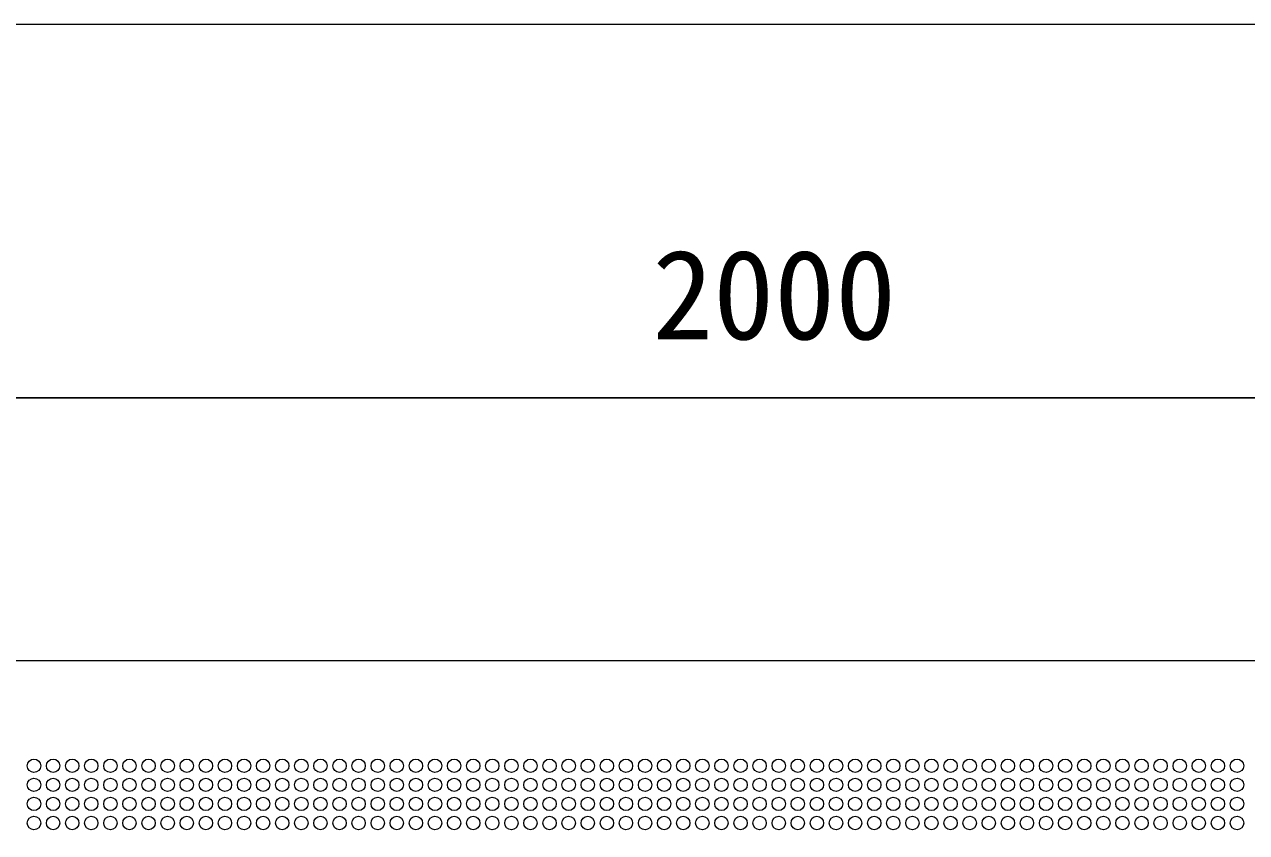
# Model space of a CAD drawing. Units: millimetres, scale not verified. Extents: x -2012 to 2012, y -1388 to 1388.
# Drawn here: x 110 to 750, y 964 to 1388 of the extents above; entities that cross this region are included whole.
import ezdxf
from ezdxf.enums import TextEntityAlignment as Align

# ---------------------------------------------------------------- set-up
doc = ezdxf.new("R2010")
doc.units = ezdxf.units.MM
doc.header["$LTSCALE"] = 8
for name, color, linetype, lineweight in [('0-0_(2m)ﾒッｼュﾊﾟﾈﾙ', 7, 'Continuous', 9), ('0-1_0', 7, 'Continuous', 9), ('1-3_図面枠', 7, 'Continuous', 9)]:
    doc.layers.add(name, color=color, linetype=linetype, lineweight=lineweight)
doc.styles.add('ＭＳ ゴシック', font='')
doc.styles.get('ＭＳ ゴシック').set_extended_font_data('MS Gothic')

msp = doc.modelspace()

# ---------------------------------------------------------------- linework, layer by layer
at = {"layer": '0-0_(2m)ﾒッｼュﾊﾟﾈﾙ'}
msp.add_line((1489.598, 1054.238), (-510.402, 1054.238), dxfattribs=at)
for centre in [(114.598, 999.238), (124.598, 999.238), (134.598, 999.238), (144.598, 999.238), (154.598, 999.238), (164.598, 999.238), (174.598, 999.238), (184.598, 999.238), (194.598, 999.238), (204.598, 999.238), (214.598, 999.238), (224.598, 999.238), (234.598, 999.238), (244.598, 999.238), (254.598, 999.238), (264.598, 999.238), (274.598, 999.238), (284.598, 999.238), (294.598, 999.238), (304.598, 999.238), (314.598, 999.238), (324.598, 999.238), (334.598, 999.238), (344.598, 999.238), (354.598, 999.238), (364.598, 999.238), (374.598, 999.238), (384.598, 999.238), (394.598, 999.238), (404.598, 999.238), (414.598, 999.238), (424.598, 999.238), (434.598, 999.238), (444.598, 999.238), (454.598, 999.238), (464.598, 999.238), (474.598, 999.238), (484.598, 999.238), (494.598, 999.238), (504.598, 999.238), (514.598, 999.238), (524.598, 999.238), (534.598, 999.238), (544.598, 999.238), (554.598, 999.238), (564.598, 999.238), (574.598, 999.238), (584.598, 999.238), (594.598, 999.238), (604.598, 999.238), (614.598, 999.238), (624.598, 999.238), (634.598, 999.238), (644.598, 999.238), (654.598, 999.238), (664.598, 999.238), (674.598, 999.238), (684.598, 999.238), (694.598, 999.238), (704.598, 999.238), (714.598, 999.238), (724.598, 999.238), (734.598, 999.238), (744.598, 999.238), (114.598, 989.238), (124.598, 989.238), (134.598, 989.238), (144.598, 989.238), (154.598, 989.238), (164.598, 989.238), (174.598, 989.238), (184.598, 989.238), (194.598, 989.238), (204.598, 989.238), (214.598, 989.238), (224.598, 989.238), (234.598, 989.238), (244.598, 989.238), (254.598, 989.238), (264.598, 989.238), (274.598, 989.238), (284.598, 989.238), (294.598, 989.238), (304.598, 989.238), (314.598, 989.238), (324.598, 989.238), (334.598, 989.238), (344.598, 989.238), (354.598, 989.238), (364.598, 989.238), (374.598, 989.238), (384.598, 989.238), (394.598, 989.238), (404.598, 989.238), (414.598, 989.238), (424.598, 989.238), (434.598, 989.238), (444.598, 989.238), (454.598, 989.238), (464.598, 989.238), (474.598, 989.238), (484.598, 989.238), (494.598, 989.238), (504.598, 989.238), (514.598, 989.238), (524.598, 989.238), (534.598, 989.238), (544.598, 989.238), (554.598, 989.238), (564.598, 989.238), (574.598, 989.238), (584.598, 989.238), (594.598, 989.238), (604.598, 989.238), (614.598, 989.238), (624.598, 989.238), (634.598, 989.238), (644.598, 989.238), (654.598, 989.238), (664.598, 989.238), (674.598, 989.238), (684.598, 989.238), (694.598, 989.238), (704.598, 989.238), (714.598, 989.238), (724.598, 989.238), (734.598, 989.238), (744.598, 989.238), (114.598, 979.238), (124.598, 979.238), (134.598, 979.238), (144.598, 979.238), (154.598, 979.238), (164.598, 979.238), (174.598, 979.238), (184.598, 979.238), (194.598, 979.238), (204.598, 979.238), (214.598, 979.238), (224.598, 979.238), (234.598, 979.238), (244.598, 979.238), (254.598, 979.238), (264.598, 979.238), (274.598, 979.238), (284.598, 979.238), (294.598, 979.238), (304.598, 979.238), (314.598, 979.238), (324.598, 979.238), (334.598, 979.238), (344.598, 979.238), (354.598, 979.238), (364.598, 979.238), (374.598, 979.238), (384.598, 979.238), (394.598, 979.238), (404.598, 979.238), (414.598, 979.238), (424.598, 979.238), (434.598, 979.238), (444.598, 979.238), (454.598, 979.238), (464.598, 979.238), (474.598, 979.238), (484.598, 979.238), (494.598, 979.238), (504.598, 979.238), (514.598, 979.238), (524.598, 979.238), (534.598, 979.238), (544.598, 979.238), (554.598, 979.238), (564.598, 979.238), (574.598, 979.238), (584.598, 979.238), (594.598, 979.238), (604.598, 979.238), (614.598, 979.238), (624.598, 979.238), (634.598, 979.238), (644.598, 979.238), (654.598, 979.238), (664.598, 979.238), (674.598, 979.238), (684.598, 979.238), (694.598, 979.238), (704.598, 979.238), (714.598, 979.238), (724.598, 979.238), (734.598, 979.238), (744.598, 979.238), (114.598, 969.238), (124.598, 969.238), (134.598, 969.238), (144.598, 969.238), (154.598, 969.238), (164.598, 969.238), (174.598, 969.238), (184.598, 969.238), (194.598, 969.238), (204.598, 969.238), (214.598, 969.238), (224.598, 969.238), (234.598, 969.238), (244.598, 969.238), (254.598, 969.238), (264.598, 969.238), (274.598, 969.238), (284.598, 969.238), (294.598, 969.238), (304.598, 969.238), (314.598, 969.238), (324.598, 969.238), (334.598, 969.238), (344.598, 969.238), (354.598, 969.238), (364.598, 969.238), (374.598, 969.238), (384.598, 969.238), (394.598, 969.238), (404.598, 969.238), (414.598, 969.238), (424.598, 969.238), (434.598, 969.238), (444.598, 969.238), (454.598, 969.238), (464.598, 969.238), (474.598, 969.238), (484.598, 969.238), (494.598, 969.238), (504.598, 969.238), (514.598, 969.238), (524.598, 969.238), (534.598, 969.238), (544.598, 969.238), (554.598, 969.238), (564.598, 969.238), (574.598, 969.238), (584.598, 969.238), (594.598, 969.238), (604.598, 969.238), (614.598, 969.238), (624.598, 969.238), (634.598, 969.238), (644.598, 969.238), (654.598, 969.238), (664.598, 969.238), (674.598, 969.238), (684.598, 969.238), (694.598, 969.238), (704.598, 969.238), (714.598, 969.238), (724.598, 969.238), (734.598, 969.238), (744.598, 969.238)]:
    msp.add_circle(centre, 3.5, dxfattribs=at)
at = {"layer": '0-1_0'}
for p, q in [((1489.598, 1191.884), (-510.402, 1191.884)), ((-460.402, 1191.884), (1439.598, 1191.884))]:
    msp.add_line(p, q, dxfattribs=at)
at = {"layer": '1-3_図面枠'}
msp.add_lwpolyline([(-2012.5, -1387.5), (2012.5, -1387.5), (2012.5, 1387.5), (-2012.5, 1387.5)], dxfattribs=at)

# ---------------------------------------------------------------- texts
at = {"layer": '0-1_0', "color": 2, "style": 'ＭＳ ゴシック'}
msp.add_text('2000', height=46.92, dxfattribs=at).set_placement((438.398, 1208.484), align=Align.BOTTOM_LEFT)

doc.saveas('drawing.dxf')
